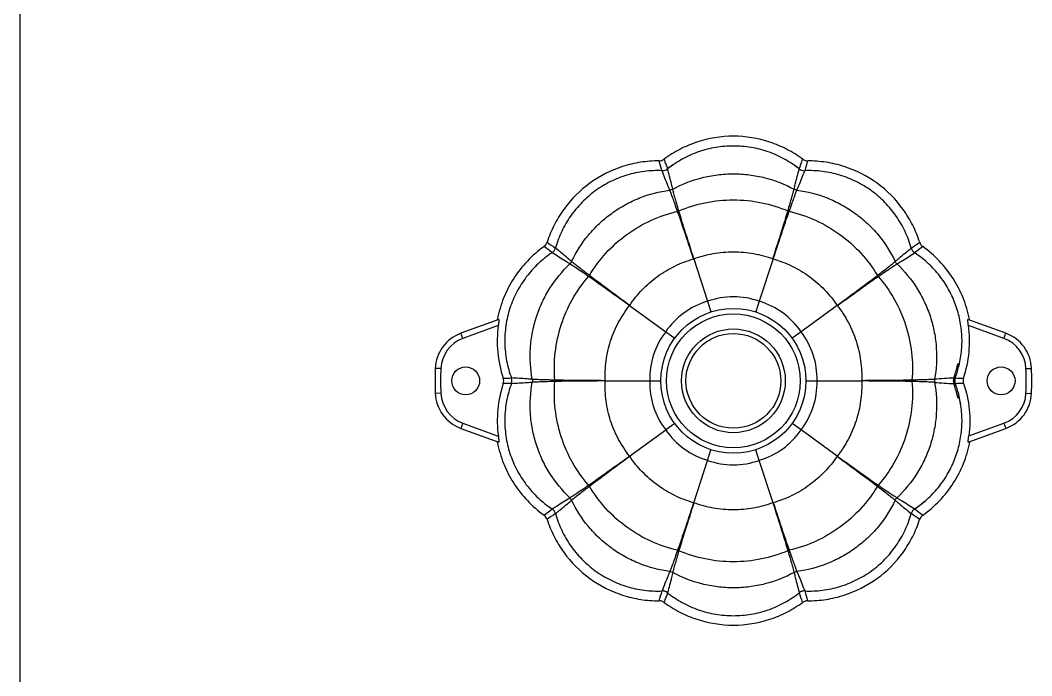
# Model space of a CAD drawing. Header units: millimetres. Extents: x 75184266 to 76346726, y -35850126 to -33679385.
# Drawn here: x 75293916 to 75328155, y -35590268 to -35568069 of the extents above; entities that cross this region are included whole.
import ezdxf

# ---------------------------------------------------------------- set-up
doc = ezdxf.new("R2010")
doc.units = ezdxf.units.MM
doc.header["$LTSCALE"] = 50
doc.header["$MEASUREMENT"] = 0
doc.linetypes.add('CEN', pattern=[62, 60, -1, 0, -1])
doc.layers.get('0').update_dxf_attribs({"linetype": 'CONTINUOUS'})
for name, color, linetype in [('02___PRT_ALL_AXES', 7, 'CONTINUOUS'), ('06___PRT_ALL_SURFS', 7, 'CONTINUOUS'), ('2', 2, 'CONTINUOUS'), ('PARKING', 7, 'CONTINUOUS')]:
    doc.layers.add(name, color=color, linetype=linetype)

# ---------------------------------------------------------------- blocks, each defined once
blk = doc.blocks.new('유도센서')
at = {"color": 9, "linetype": 'Continuous'}
for p, q in [((642756, 95259.46), (642756, 95259.46)), ((642781.58, 95259.46), (642781.57, 95259.46)), ((642736.89, 95245.58), (642736.9, 95245.57)), ((642800.68, 95245.58), (642800.68, 95245.57)), ((642736.29, 95244.75), (642736.3, 95244.75)), ((642761.68, 95243.65), (642761.65, 95243.64)), ((642761.7, 95243.66), (642761.68, 95243.65)), ((642761.68, 95243.65), (642764.15, 95236.04)), ((642775.89, 95243.63), (642773.42, 95236.04)), ((642775.89, 95243.63), (642775.87, 95243.66)), ((642775.92, 95243.64), (642775.89, 95243.63)), ((642801.28, 95244.75), (642801.28, 95244.75)), ((642750.18, 95235.29), (642750.16, 95235.27)), ((642750.19, 95235.31), (642750.18, 95235.29)), ((642750.18, 95235.29), (642756.65, 95230.59)), ((642787.39, 95235.29), (642780.92, 95230.59)), ((642787.39, 95235.29), (642787.38, 95235.31)), ((642787.41, 95235.27), (642787.39, 95235.29)), ((642726.64, 95231.67), (642720.28, 95229.36)), ((642817.3, 95229.36), (642810.94, 95231.67)), ((642720.28, 95229.36), (642719.93, 95230.3)), ((642817.3, 95229.36), (642817.64, 95230.3)), ((642716.33, 95223.97), (642715.33, 95224.01)), ((642821.24, 95223.97), (642822.24, 95224.01)), ((642728.99, 95222.28), (642729, 95222.28)), ((642745.79, 95221.8), (642745.79, 95221.77)), ((642745.79, 95221.77), (642753.79, 95221.77)), ((642745.79, 95221.77), (642745.79, 95221.75)), ((642783.79, 95221.77), (642791.79, 95221.77)), ((642791.79, 95221.77), (642791.79, 95221.8)), ((642791.79, 95221.75), (642791.79, 95221.77)), ((642808.32, 95222.28), (642808.58, 95222.29)), ((642728.99, 95221.26), (642729, 95221.26)), ((642808.32, 95221.27), (642808.58, 95221.25)), ((642716.33, 95219.58), (642715.33, 95219.53)), ((642821.24, 95219.58), (642822.24, 95219.53)), ((642720.28, 95214.19), (642719.93, 95213.25)), ((642720.28, 95214.19), (642726.64, 95211.87)), ((642750.18, 95208.25), (642756.65, 95212.96)), ((642787.39, 95208.25), (642780.92, 95212.96)), ((642810.99, 95211.89), (642817.3, 95214.19)), ((642817.3, 95214.19), (642817.64, 95213.25)), ((642750.16, 95208.27), (642750.18, 95208.25)), ((642750.18, 95208.25), (642750.19, 95208.23)), ((642761.68, 95199.9), (642764.15, 95207.51)), ((642775.89, 95199.9), (642773.42, 95207.51)), ((642787.38, 95208.23), (642787.39, 95208.25)), ((642787.39, 95208.25), (642787.41, 95208.27)), ((642761.65, 95199.91), (642761.68, 95199.9)), ((642761.68, 95199.9), (642761.7, 95199.89)), ((642775.87, 95199.89), (642775.89, 95199.9)), ((642775.89, 95199.9), (642775.92, 95199.91)), ((642736.29, 95198.79), (642736.3, 95198.8)), ((642736.89, 95197.97), (642736.9, 95197.97)), ((642800.68, 95197.96), (642800.68, 95197.97)), ((642756, 95184.08), (642756.01, 95184.09)), ((642756.97, 95183.77), (642756.98, 95183.77)), ((642780.6, 95183.77), (642780.6, 95183.77)), ((642781.57, 95184.08), (642781.57, 95184.09))]:
    blk.add_line(p, q, dxfattribs=at)
at = {"color": 7, "linetype": 'Continuous'}
for p, q in [((642726.73, 95232.77), (642719.93, 95230.3)), ((642817.64, 95230.3), (642810.84, 95232.77)), ((642809.06, 95224.73), (642809.02, 95224.63)), ((642809.05, 95224.78), (642809.09, 95224.84)), ((642809.1, 95224.77), (642809.05, 95224.77)), ((642809.12, 95224.87), (642809.34, 95224.87)), ((642809.3, 95224.77), (642809.12, 95224.77)), ((642809.31, 95224.84), (642809.32, 95224.88)), ((642809.05, 95218.77), (642809, 95218.92)), ((642809.05, 95218.77), (642809.32, 95218.77)), ((642809.34, 95218.67), (642809.12, 95218.67)), ((642809.34, 95218.67), (642809.33, 95218.71)), ((642719.93, 95213.25), (642726.73, 95210.77)), ((642810.9, 95210.8), (642817.64, 95213.25))]:
    blk.add_line(p, q, dxfattribs=at)
for centre, radius, start, end in [((642755.47, 95262.71), 1.49, 269.6724, 306.7648), ((642782.1, 95262.71), 1.49, 233.2352, 270.3276), ((642756.06, 95260.95), 1.49, 267.5891, 308.4109), ((642756.05, 95260.95), 1.49, 268.0328, 308.4189), ((642768.77, 95244.91), 18.98, 124.5728, 128.4085), ((642768.8, 95244.91), 18.98, 51.5917, 55.5762), ((642781.52, 95260.95), 1.49, 231.5811, 271.9672), ((642781.52, 95260.95), 1.49, 231.5891, 272.4109), ((642733.96, 95247.07), 1.49, 305.6359, 342.3641), ((642735.46, 95245.98), 1.49, 303.5891, 344.4109), ((642735.46, 95245.99), 1.49, 304.014, 343.986), ((642802.11, 95245.98), 1.49, 195.5891, 236.4109), ((642802.11, 95245.99), 1.49, 196.014, 235.986), ((642803.61, 95247.07), 1.49, 197.6359, 234.3641), ((642747.1, 95228.83), 21.01, 169.024, 169.4908), ((642790.48, 95228.83), 21.01, 10.5092, 10.976), ((642747.01, 95228.84), 20.57, 172.0826, 198.6849), ((642790.56, 95228.84), 20.57, 341.3535, 7.9121), ((642722.33, 95223.72), 7, 110, 177.6015), ((642815.25, 95223.72), 7, 2.3985, 70), ((642768.79, 95221.77), 53.5, 177.6015, 182.3985), ((642790.32, 95228.74), 19.1, 340.2326, 346.4847), ((642790.34, 95228.75), 19.1, 340.2026, 346.4548), ((642790.53, 95228.84), 19.2, 340.0457, 346.0383), ((642790.46, 95228.86), 19.28, 346.0343, 347.7551), ((642790.45, 95228.86), 19.28, 347.755, 347.9686), ((642768.79, 95221.77), 53.5, 357.6015, 2.3985), ((642726.11, 95221.77), 1.49, 341.3339, 18.6661), ((642727.59, 95221.77), 1.49, 339.5891, 20.4109), ((642727.59, 95221.77), 1.49, 340.014, 19.986), ((642809.7, 95221.77), 1.49, 160.2126, 199.7874), ((642809.72, 95221.77), 1.49, 160.1852, 199.8148), ((642809.98, 95221.78), 1.49, 160.0355, 200.4161), ((642811.47, 95221.78), 1.49, 161.3671, 199.0727), ((642747.02, 95214.7), 20.57, 161.3202, 187.912), ((642790.32, 95214.81), 19.1, 13.5153, 19.7674), ((642790.34, 95214.8), 19.1, 13.5452, 19.7974), ((642790.76, 95214.63), 19.02, 14.356, 20.4043), ((642722.33, 95219.83), 7, 182.3985, 250), ((642790.69, 95214.61), 19.09, 12.5993, 14.3588), ((642790.68, 95214.61), 19.1, 12.398, 12.5994), ((642790.69, 95214.61), 19.09, 8.8375, 12.2932), ((642815.25, 95219.83), 7, 290, 357.6015), ((642747.1, 95214.71), 21.01, 190.5092, 190.976), ((642790.7, 95214.64), 20.82, 349.1983, 349.6667), ((642790.75, 95214.65), 19.03, 303.5976, 310.4675), ((642735.46, 95197.56), 1.49, 15.5891, 56.4109), ((642735.46, 95197.56), 1.49, 16.014, 55.986), ((642802.11, 95197.55), 1.49, 123.5811, 163.9672), ((642802.11, 95197.56), 1.49, 123.5891, 164.4109), ((642733.96, 95196.47), 1.49, 17.6359, 54.3641), ((642803.61, 95196.46), 1.49, 125.2352, 162.3276), ((642756.06, 95182.6), 1.49, 51.5891, 92.4109), ((642756.06, 95182.59), 1.49, 52.014, 91.986), ((642781.52, 95182.6), 1.49, 87.5891, 128.4109), ((642781.52, 95182.59), 1.49, 88.014, 127.986), ((642755.48, 95180.83), 1.49, 53.6359, 90.3641), ((642782.09, 95180.83), 1.49, 89.6359, 126.3641)]:
    blk.add_arc(centre, radius, start, end, dxfattribs=at)
at = {"color": 9, "linetype": 'Continuous'}
for centre, radius, start, end in [((643241.27, 95432.13), 514.04, 199.3852, 199.5903), ((642296.31, 95432.13), 514.04, 340.4097, 340.6148), ((642220.14, 95096.92), 559.97, 16.8739, 17.0618), ((643317.43, 95096.92), 559.97, 162.9382, 163.1261), ((642758.39, 95253.76), 1.63, 283.6915, 292.3085), ((642779.18, 95253.76), 1.63, 247.6915, 256.3085), ((642406.03, 94811.84), 544.5, 52.6601, 52.853), ((643046.55, 95693.45), 544.5, 235.147, 235.3399), ((642491.02, 95693.45), 544.5, 304.6601, 304.853), ((643131.55, 94811.84), 544.5, 127.147, 127.3399), ((642741.58, 95241.54), 1.63, 319.6915, 328.3085), ((642796, 95241.54), 1.63, 211.6915, 220.3085), ((642722.33, 95223.72), 6, 110, 177.6015), ((642815.25, 95223.72), 6, 2.3985, 70), ((642768.79, 95221.77), 52.5, 177.6015, 182.3985), ((642768.79, 95221.77), 52.5, 357.6015, 2.3985), ((642716.58, 95752.09), 529.95, 271.1834, 271.3419), ((642735.15, 95221.77), 1.63, 355.6915, 4.3085), ((642802.42, 95221.77), 1.63, 175.6915, 184.3085), ((642816.55, 95070.25), 152.25, 93.1062, 94.4116), ((642819.31, 95767.09), 544.91, 268.8714, 269.0264), ((642716.58, 94691.46), 529.95, 88.6581, 88.8166), ((642816.55, 95373.3), 152.25, 265.5884, 266.8938), ((642822.48, 94721.28), 500.17, 91.4237, 91.5925), ((642722.33, 95219.83), 6, 182.3985, 250), ((642815.25, 95219.83), 6, 290, 357.6015), ((642741.58, 95202), 1.63, 31.6915, 40.3085), ((642796, 95202), 1.63, 139.6915, 148.3085), ((642406.03, 95631.7), 544.5, 307.147, 307.3399), ((643114.86, 95606.12), 514.04, 232.4097, 232.6148), ((643046.55, 94750.09), 544.5, 124.6601, 124.853), ((642480.51, 94738.56), 559.97, 54.9382, 55.1261), ((642758.39, 95189.79), 1.63, 67.6915, 76.3085), ((642779.18, 95189.79), 1.63, 103.6915, 112.3085), ((642234.36, 95340.19), 544.5, 343.147, 343.3399), ((643270.75, 95003.44), 544.5, 160.6601, 160.853), ((642266.82, 95003.44), 544.5, 19.147, 19.3399), ((643303.22, 95340.19), 544.5, 196.6601, 196.853)]:
    blk.add_arc(centre, radius, start, end, dxfattribs=at)
at = {"color": 7, "linetype": 'Continuous'}
for points, knots in [([(642781.21, 95261.52), (642780.32, 95262.18), (642778.43, 95263.37), (642774.34, 95265.1), (642768.79, 95266.01), (642763.23, 95265.1), (642759.14, 95263.37), (642757.25, 95262.18), (642756.36, 95261.52)], [0, 0, 0, 0, 0.125204, 0.250399, 0.5, 0.749601, 0.874796, 1, 1, 1, 1]), ([(642780.59, 95259.78), (642779.76, 95260.44), (642777.98, 95261.62), (642775.07, 95262.92), (642771.97, 95263.72), (642768.79, 95263.98), (642765.6, 95263.72), (642762.51, 95262.92), (642759.59, 95261.62), (642757.81, 95260.44), (642756.98, 95259.78)], [0, 0, 0, 0, 0.125004, 0.249999, 0.374999, 0.5, 0.625001, 0.750001, 0.874996, 1, 1, 1, 1]), ([(642755.46, 95261.22), (642754.36, 95261.22), (642752.14, 95261.06), (642747.83, 95260.04), (642742.82, 95257.5), (642738.86, 95253.52), (642736.56, 95249.73), (642735.72, 95247.68), (642735.39, 95246.62)], [0, 0, 0, 0, 0.125199, 0.25039, 0.5, 0.74961, 0.874801, 1, 1, 1, 1]), ([(642802.19, 95246.62), (642801.85, 95247.68), (642801.01, 95249.73), (642798.72, 95253.52), (642794.76, 95257.5), (642789.75, 95260.04), (642785.43, 95261.06), (642783.22, 95261.22), (642782.11, 95261.22)], [0, 0, 0, 0, 0.125199, 0.25039, 0.5, 0.74961, 0.874801, 1, 1, 1, 1]), ([(642755.99, 95259.46), (642754.94, 95259.51), (642752.81, 95259.42), (642749.68, 95258.75), (642746.71, 95257.58), (642743.97, 95255.92), (642741.56, 95253.83), (642739.52, 95251.37), (642737.92, 95248.6), (642737.18, 95246.61), (642736.89, 95245.58)], [0, 0, 0, 0, 0.125004, 0.249999, 0.374999, 0.5, 0.625001, 0.750001, 0.874996, 1, 1, 1, 1]), ([(642800.68, 95245.58), (642800.39, 95246.61), (642799.65, 95248.6), (642798.05, 95251.37), (642796.02, 95253.83), (642793.6, 95255.92), (642790.86, 95257.58), (642787.89, 95258.75), (642784.77, 95259.42), (642782.64, 95259.51), (642781.58, 95259.46)], [0, 0, 0, 0, 0.125004, 0.249999, 0.374999, 0.5, 0.625001, 0.750001, 0.874996, 1, 1, 1, 1]), ([(642734.83, 95245.86), (642733.76, 95245.09), (642731.76, 95243.35), (642729.3, 95240.21), (642727.48, 95236.68), (642726.73, 95234.13), (642726.48, 95232.83)], [0, 0, 0, 0, 0.250007, 0.499998, 0.749995, 1, 1, 1, 1]), ([(642811.1, 95232.83), (642810.85, 95234.13), (642810.1, 95236.68), (642808.27, 95240.21), (642805.82, 95243.35), (642803.81, 95245.09), (642802.74, 95245.86)], [0, 0, 0, 0, 0.250005, 0.500003, 0.749993, 1, 1, 1, 1]), ([(642736.28, 95244.75), (642735.4, 95244.16), (642733.73, 95242.83), (642731.59, 95240.46), (642729.88, 95237.76), (642728.64, 95234.82), (642727.91, 95231.71), (642727.71, 95228.52), (642728.05, 95225.34), (642728.62, 95223.29), (642728.99, 95222.29)], [0, 0, 0, 0, 0.125004, 0.249999, 0.374999, 0.5, 0.625001, 0.750001, 0.874996, 1, 1, 1, 1]), ([(642809.34, 95224.87), (642809.54, 95225.8), (642809.81, 95227.69), (642809.78, 95230.54), (642809.32, 95233.36), (642808.45, 95236.08), (642807.18, 95238.64), (642805.55, 95240.98), (642803.58, 95243.05), (642802.08, 95244.22), (642801.29, 95244.75)], [0, 0, 0, 0, 0.124999, 0.249994, 0.375, 0.499995, 0.625002, 0.749997, 0.874995, 1, 1, 1, 1]), ([(642726.73, 95232.77), (642726.73, 95232.77), (642726.74, 95232.77), (642726.74, 95232.76), (642726.75, 95232.75), (642726.75, 95232.72), (642726.75, 95232.68), (642726.75, 95232.63), (642726.75, 95232.58), (642726.74, 95232.51), (642726.73, 95232.4), (642726.71, 95232.26), (642726.68, 95232), (642726.66, 95231.81), (642726.64, 95231.67)], [0, 0, 0, 0, 0.008163, 0.014324, 0.022776, 0.047248, 0.082013, 0.126467, 0.179783, 0.241069, 0.309341, 0.462845, 0.633179, 1, 1, 1, 1]), ([(642810.94, 95231.67), (642810.92, 95231.81), (642810.89, 95232), (642810.86, 95232.26), (642810.84, 95232.4), (642810.83, 95232.51), (642810.83, 95232.58), (642810.82, 95232.63), (642810.82, 95232.68), (642810.82, 95232.72), (642810.83, 95232.75), (642810.83, 95232.76), (642810.83, 95232.77), (642810.84, 95232.77), (642810.84, 95232.77)], [0, 0, 0, 0, 0.366895, 0.537283, 0.690774, 0.759041, 0.820319, 0.873612, 0.918029, 0.952772, 0.977237, 0.985683, 0.991838, 1, 1, 1, 1]), ([(642808.9, 95224.27), (642808.92, 95224.37), (642808.97, 95224.54), (642809.02, 95224.71), (642809.05, 95224.78)], [0, 0, 0, 0, 0.563123, 1, 1, 1, 1]), ([(642809.02, 95224.63), (642809.01, 95224.6), (642808.97, 95224.48), (642808.94, 95224.37), (642808.91, 95224.27)], [0, 0, 0, 0, 0.217092, 1, 1, 1, 1]), ([(642809.1, 95224.77), (642809.09, 95224.77), (642809.08, 95224.76), (642809.07, 95224.74), (642809.06, 95224.73)], [0, 0, 0, 0, 0.3551, 1, 1, 1, 1]), ([(642809.09, 95224.84), (642809.09, 95224.85), (642809.1, 95224.86), (642809.12, 95224.87), (642809.12, 95224.87)], [0, 0, 0, 0, 0.624407, 1, 1, 1, 1]), ([(642728.99, 95221.25), (642728.62, 95220.26), (642728.05, 95218.21), (642727.71, 95215.03), (642727.91, 95211.84), (642728.64, 95208.73), (642729.88, 95205.78), (642731.59, 95203.08), (642733.73, 95200.71), (642735.4, 95199.39), (642736.28, 95198.8)], [0, 0, 0, 0, 0.125004, 0.249999, 0.374999, 0.5, 0.625001, 0.750001, 0.874996, 1, 1, 1, 1]), ([(642810.06, 95221.3), (642810.57, 95219.8), (642811.09, 95217.44), (642811.22, 95214.27), (642811.1, 95212.68), (642810.99, 95211.89)], [0, 0, 0, 0, 0.499579, 0.749787, 1, 1, 1, 1]), ([(642801.29, 95198.8), (642802.08, 95199.32), (642803.58, 95200.5), (642805.55, 95202.56), (642807.18, 95204.91), (642808.45, 95207.46), (642809.32, 95210.18), (642809.78, 95213), (642809.81, 95215.86), (642809.54, 95217.75), (642809.34, 95218.67)], [0, 0, 0, 0, 0.125005, 0.250003, 0.374998, 0.500005, 0.625, 0.750006, 0.875001, 1, 1, 1, 1]), ([(642809, 95218.92), (642808.99, 95218.94), (642808.95, 95219.06), (642808.92, 95219.18), (642808.9, 95219.27)], [0, 0, 0, 0, 0.229065, 1, 1, 1, 1]), ([(642808.91, 95219.27), (642808.92, 95219.24), (642808.95, 95219.12), (642808.99, 95219), (642809.02, 95218.92)], [0, 0, 0, 0, 0.273419, 1, 1, 1, 1]), ([(642809.02, 95218.92), (642809.02, 95218.9), (642809.04, 95218.86), (642809.06, 95218.81), (642809.08, 95218.79), (642809.09, 95218.77), (642809.1, 95218.77)], [0, 0, 0, 0, 0.386011, 0.685297, 0.888495, 1, 1, 1, 1]), ([(642809.12, 95218.67), (642809.12, 95218.67), (642809.1, 95218.68), (642809.08, 95218.71), (642809.06, 95218.74), (642809.05, 95218.77)], [0, 0, 0, 0, 0.1266, 0.330471, 1, 1, 1, 1]), ([(642726.48, 95210.71), (642726.73, 95209.42), (642727.48, 95206.87), (642729.3, 95203.33), (642731.76, 95200.2), (642733.76, 95198.45), (642734.83, 95197.68)], [0, 0, 0, 0, 0.250005, 0.500002, 0.749993, 1, 1, 1, 1]), ([(642726.64, 95211.87), (642726.66, 95211.74), (642726.68, 95211.54), (642726.71, 95211.29), (642726.73, 95211.14), (642726.74, 95211.04), (642726.75, 95210.97), (642726.75, 95210.91), (642726.75, 95210.86), (642726.75, 95210.82), (642726.75, 95210.8), (642726.74, 95210.78), (642726.74, 95210.78), (642726.73, 95210.77), (642726.73, 95210.77)], [0, 0, 0, 0, 0.366895, 0.537283, 0.690774, 0.759041, 0.820319, 0.873612, 0.918029, 0.952772, 0.977237, 0.985683, 0.991838, 1, 1, 1, 1]), ([(642802.75, 95197.68), (642803.83, 95198.44), (642805.85, 95200.18), (642808.33, 95203.32), (642809.86, 95206.28), (642810.72, 95208.79), (642811.03, 95210.08), (642811.16, 95210.73)], [0, 0, 0, 0, 0.249935, 0.499852, 0.749777, 0.874894, 1, 1, 1, 1]), ([(642810.9, 95210.8), (642810.9, 95210.8), (642810.89, 95210.8), (642810.89, 95210.81), (642810.89, 95210.82), (642810.88, 95210.84), (642810.88, 95210.88), (642810.88, 95210.93), (642810.89, 95210.99), (642810.89, 95211.06), (642810.9, 95211.16), (642810.92, 95211.31), (642810.95, 95211.56), (642810.97, 95211.76), (642810.99, 95211.89)], [0, 0, 0, 0, 0.00817, 0.014333, 0.022782, 0.047232, 0.081957, 0.126362, 0.179628, 0.240868, 0.309106, 0.462587, 0.632962, 1, 1, 1, 1]), ([(642735.39, 95196.92), (642735.72, 95195.87), (642736.56, 95193.81), (642738.86, 95190.02), (642742.82, 95186.04), (642747.83, 95183.5), (642752.15, 95182.48), (642754.37, 95182.32), (642755.48, 95182.33)], [0, 0, 0, 0, 0.125199, 0.250391, 0.5, 0.749609, 0.874801, 1, 1, 1, 1]), ([(642736.89, 95197.96), (642737.18, 95196.94), (642737.92, 95194.94), (642739.52, 95192.17), (642741.56, 95189.71), (642743.97, 95187.62), (642746.71, 95185.97), (642749.68, 95184.79), (642752.81, 95184.13), (642754.94, 95184.04), (642755.99, 95184.08)], [0, 0, 0, 0, 0.125004, 0.249999, 0.374999, 0.5, 0.625001, 0.750001, 0.874996, 1, 1, 1, 1]), ([(642781.58, 95184.08), (642782.64, 95184.04), (642784.77, 95184.13), (642787.89, 95184.79), (642790.86, 95185.97), (642793.6, 95187.62), (642796.02, 95189.71), (642798.05, 95192.17), (642799.65, 95194.94), (642800.39, 95196.94), (642800.68, 95197.96)], [0, 0, 0, 0, 0.125004, 0.249999, 0.374999, 0.5, 0.625001, 0.750001, 0.874996, 1, 1, 1, 1]), ([(642782.1, 95182.33), (642783.2, 95182.32), (642785.42, 95182.48), (642789.73, 95183.5), (642794.74, 95186.03), (642798.71, 95190.01), (642801.01, 95193.8), (642801.85, 95195.86), (642802.18, 95196.91)], [0, 0, 0, 0, 0.125199, 0.25039, 0.5, 0.74961, 0.874801, 1, 1, 1, 1]), ([(642756.98, 95183.76), (642757.81, 95183.1), (642759.59, 95181.92), (642762.51, 95180.62), (642765.6, 95179.83), (642768.79, 95179.56), (642771.97, 95179.83), (642775.07, 95180.62), (642777.98, 95181.92), (642779.76, 95183.1), (642780.59, 95183.76)], [0, 0, 0, 0, 0.125004, 0.249999, 0.374999, 0.5, 0.625001, 0.750001, 0.874996, 1, 1, 1, 1]), ([(642756.37, 95182.04), (642757.26, 95181.38), (642759.15, 95180.21), (642763.24, 95178.49), (642768.79, 95177.6), (642774.33, 95178.49), (642778.42, 95180.21), (642780.31, 95181.38), (642781.2, 95182.04)], [0, 0, 0, 0, 0.125199, 0.250391, 0.5, 0.749609, 0.874801, 1, 1, 1, 1])]:
    blk.add_open_spline(points, degree=3, knots=knots, dxfattribs=at)
at = {"color": 9, "linetype": 'Continuous'}
for points, knots in [([(642757.91, 95256.15), (642757.84, 95256.45), (642757.54, 95257.66), (642757.22, 95258.88), (642756.98, 95259.78)], [0, 0, 0, 0, 0.248801, 1, 1, 1, 1]), ([(642779.67, 95256.15), (642779.74, 95256.45), (642780.03, 95257.66), (642780.35, 95258.88), (642780.59, 95259.78)], [0, 0, 0, 0, 0.248801, 1, 1, 1, 1]), ([(642757.38, 95255.98), (642757.26, 95256.26), (642756.79, 95257.42), (642756.33, 95258.59), (642755.99, 95259.46)], [0, 0, 0, 0, 0.248801, 1, 1, 1, 1]), ([(642757.91, 95256.15), (642759.55, 95257.04), (642762.21, 95258.08), (642765.92, 95258.78), (642768.79, 95258.96), (642771.65, 95258.78), (642775.37, 95258.08), (642778.03, 95257.04), (642779.67, 95256.15)], [0, 0, 0, 0, 0.247387, 0.373396, 0.5, 0.626604, 0.752613, 1, 1, 1, 1]), ([(642780.19, 95255.98), (642780.31, 95256.26), (642780.78, 95257.42), (642781.24, 95258.59), (642781.58, 95259.46)], [0, 0, 0, 0, 0.248801, 1, 1, 1, 1]), ([(642759.01, 95252.25), (642758.88, 95252.69), (642758.64, 95253.5), (642758.32, 95254.59), (642758.09, 95255.45), (642757.96, 95255.94), (642757.91, 95256.15)], [0, 0, 0, 0, 0.340812, 0.621737, 0.841766, 1, 1, 1, 1]), ([(642778.56, 95252.25), (642778.69, 95252.69), (642778.93, 95253.5), (642779.25, 95254.59), (642779.49, 95255.45), (642779.62, 95255.94), (642779.67, 95256.15)], [0, 0, 0, 0, 0.340812, 0.621737, 0.841766, 1, 1, 1, 1]), ([(642739.78, 95243.19), (642740.58, 95244.88), (642742.12, 95247.28), (642744.72, 95250.03), (642746.93, 95251.86), (642749.35, 95253.4), (642752.77, 95255.02), (642755.53, 95255.74), (642757.38, 95255.98)], [0, 0, 0, 0, 0.247387, 0.373396, 0.5, 0.626604, 0.752613, 1, 1, 1, 1]), ([(642758.78, 95252.18), (642758.63, 95252.61), (642758.35, 95253.4), (642757.96, 95254.47), (642757.65, 95255.3), (642757.46, 95255.78), (642757.38, 95255.98)], [0, 0, 0, 0, 0.340812, 0.621737, 0.841766, 1, 1, 1, 1]), ([(642759.01, 95252.25), (642760.53, 95252.9), (642763.75, 95253.9), (642768.79, 95254.4), (642773.82, 95253.9), (642777.04, 95252.9), (642778.56, 95252.25)], [0, 0, 0, 0, 0.247278, 0.5, 0.752722, 1, 1, 1, 1]), ([(642778.79, 95252.18), (642778.95, 95252.61), (642779.23, 95253.4), (642779.61, 95254.47), (642779.92, 95255.3), (642780.11, 95255.78), (642780.19, 95255.98)], [0, 0, 0, 0, 0.340812, 0.621737, 0.841766, 1, 1, 1, 1]), ([(642780.19, 95255.98), (642782.04, 95255.74), (642784.81, 95255.02), (642788.22, 95253.4), (642790.65, 95251.86), (642792.86, 95250.03), (642795.45, 95247.28), (642796.99, 95244.88), (642797.79, 95243.19)], [0, 0, 0, 0, 0.247387, 0.373396, 0.5, 0.626604, 0.752613, 1, 1, 1, 1]), ([(642742.96, 95240.69), (642743.81, 95242.1), (642745.83, 95244.8), (642749.61, 95248.17), (642753.98, 95250.72), (642757.17, 95251.81), (642758.78, 95252.18)], [0, 0, 0, 0, 0.247278, 0.5, 0.752722, 1, 1, 1, 1]), ([(642761.65, 95243.64), (642761.09, 95245.34), (642760.32, 95247.69), (642759.35, 95250.53), (642758.95, 95251.68), (642758.78, 95252.18)], [0, 0, 0, 0, 0.594827, 0.824485, 1, 1, 1, 1]), ([(642761.7, 95243.66), (642761.16, 95245.36), (642760.41, 95247.72), (642759.51, 95250.58), (642759.16, 95251.75), (642759.01, 95252.25)], [0, 0, 0, 0, 0.594827, 0.824485, 1, 1, 1, 1]), ([(642775.87, 95243.66), (642776.41, 95245.36), (642777.17, 95247.72), (642778.06, 95250.58), (642778.41, 95251.75), (642778.56, 95252.25)], [0, 0, 0, 0, 0.594827, 0.824485, 1, 1, 1, 1]), ([(642775.92, 95243.64), (642776.48, 95245.34), (642777.26, 95247.69), (642778.22, 95250.53), (642778.62, 95251.68), (642778.79, 95252.18)], [0, 0, 0, 0, 0.594827, 0.824485, 1, 1, 1, 1]), ([(642778.79, 95252.18), (642780.41, 95251.81), (642783.59, 95250.72), (642787.96, 95248.17), (642791.74, 95244.8), (642793.76, 95242.1), (642794.61, 95240.69)], [0, 0, 0, 0, 0.247278, 0.5, 0.752722, 1, 1, 1, 1]), ([(642739.78, 95243.19), (642739.54, 95243.39), (642738.59, 95244.2), (642737.62, 95244.99), (642736.89, 95245.58)], [0, 0, 0, 0, 0.248801, 1, 1, 1, 1]), ([(642797.79, 95243.19), (642798.03, 95243.39), (642798.98, 95244.2), (642799.95, 95244.99), (642800.68, 95245.58)], [0, 0, 0, 0, 0.248801, 1, 1, 1, 1]), ([(642739.46, 95242.74), (642739.19, 95242.9), (642738.13, 95243.56), (642737.07, 95244.23), (642736.28, 95244.75)], [0, 0, 0, 0, 0.248801, 1, 1, 1, 1]), ([(642750.19, 95235.31), (642750.86, 95236.3), (642752.38, 95238.19), (642755.13, 95240.58), (642758.24, 95242.45), (642760.51, 95243.31), (642761.65, 95243.64)], [0, 0, 0, 0, 0.247948, 0.5, 0.752052, 1, 1, 1, 1]), ([(642761.7, 95243.66), (642762.82, 95244.07), (642765.16, 95244.7), (642768.79, 95245.01), (642772.41, 95244.7), (642774.75, 95244.07), (642775.87, 95243.66)], [0, 0, 0, 0, 0.247948, 0.5, 0.752052, 1, 1, 1, 1]), ([(642775.92, 95243.64), (642777.07, 95243.31), (642779.33, 95242.45), (642782.45, 95240.58), (642785.19, 95238.19), (642786.71, 95236.3), (642787.38, 95235.31)], [0, 0, 0, 0, 0.247948, 0.5, 0.752052, 1, 1, 1, 1]), ([(642798.12, 95242.74), (642798.38, 95242.9), (642799.45, 95243.56), (642800.5, 95244.23), (642801.29, 95244.75)], [0, 0, 0, 0, 0.248801, 1, 1, 1, 1]), ([(642732.73, 95222.05), (642732.39, 95223.88), (642732.22, 95226.74), (642732.7, 95230.48), (642733.42, 95233.26), (642734.47, 95235.93), (642736.29, 95239.25), (642738.1, 95241.46), (642739.46, 95242.74)], [0, 0, 0, 0, 0.247387, 0.373396, 0.5, 0.626604, 0.752613, 1, 1, 1, 1]), ([(642742.82, 95240.49), (642742.44, 95240.75), (642741.75, 95241.23), (642740.81, 95241.86), (642740.07, 95242.36), (642739.64, 95242.63), (642739.46, 95242.74)], [0, 0, 0, 0, 0.340812, 0.621737, 0.841766, 1, 1, 1, 1]), ([(642742.96, 95240.69), (642742.6, 95240.97), (642741.93, 95241.48), (642741.03, 95242.17), (642740.34, 95242.72), (642739.94, 95243.05), (642739.78, 95243.19)], [0, 0, 0, 0, 0.340812, 0.621737, 0.841766, 1, 1, 1, 1]), ([(642794.61, 95240.69), (642794.98, 95240.97), (642795.64, 95241.48), (642796.54, 95242.17), (642797.24, 95242.72), (642797.63, 95243.05), (642797.79, 95243.19)], [0, 0, 0, 0, 0.340812, 0.621737, 0.841766, 1, 1, 1, 1]), ([(642794.76, 95240.49), (642795.13, 95240.75), (642795.82, 95241.23), (642796.76, 95241.86), (642797.51, 95242.36), (642797.93, 95242.63), (642798.12, 95242.74)], [0, 0, 0, 0, 0.340812, 0.621737, 0.841766, 1, 1, 1, 1]), ([(642798.12, 95242.74), (642799.48, 95241.46), (642801.29, 95239.25), (642803.1, 95235.93), (642804.16, 95233.26), (642804.87, 95230.48), (642805.35, 95226.74), (642805.19, 95223.88), (642804.84, 95222.05)], [0, 0, 0, 0, 0.247387, 0.373396, 0.5, 0.626604, 0.752613, 1, 1, 1, 1]), ([(642736.78, 95221.89), (642736.63, 95223.54), (642736.68, 95226.91), (642737.76, 95231.85), (642739.79, 95236.49), (642741.73, 95239.24), (642742.82, 95240.49)], [0, 0, 0, 0, 0.247278, 0.5, 0.752722, 1, 1, 1, 1]), ([(642750.16, 95235.27), (642748.71, 95236.31), (642746.7, 95237.76), (642744.25, 95239.49), (642743.25, 95240.19), (642742.82, 95240.49)], [0, 0, 0, 0, 0.594827, 0.824485, 1, 1, 1, 1]), ([(642750.19, 95235.31), (642748.75, 95236.37), (642746.76, 95237.84), (642744.35, 95239.63), (642743.38, 95240.37), (642742.96, 95240.69)], [0, 0, 0, 0, 0.594827, 0.824485, 1, 1, 1, 1]), ([(642787.38, 95235.31), (642788.82, 95236.37), (642790.82, 95237.84), (642793.22, 95239.63), (642794.19, 95240.37), (642794.61, 95240.69)], [0, 0, 0, 0, 0.594827, 0.824485, 1, 1, 1, 1]), ([(642787.41, 95235.27), (642788.86, 95236.31), (642790.87, 95237.76), (642793.32, 95239.49), (642794.32, 95240.19), (642794.76, 95240.49)], [0, 0, 0, 0, 0.594827, 0.824485, 1, 1, 1, 1]), ([(642794.76, 95240.49), (642795.84, 95239.24), (642797.78, 95236.49), (642799.82, 95231.85), (642800.9, 95226.91), (642800.94, 95223.54), (642800.8, 95221.89)], [0, 0, 0, 0, 0.247278, 0.5, 0.752722, 1, 1, 1, 1]), ([(642745.79, 95221.8), (642745.74, 95222.99), (642745.87, 95225.41), (642746.68, 95228.95), (642748.1, 95232.3), (642749.43, 95234.33), (642750.16, 95235.27)], [0, 0, 0, 0, 0.247948, 0.5, 0.752052, 1, 1, 1, 1]), ([(642787.41, 95235.27), (642788.15, 95234.33), (642789.47, 95232.3), (642790.89, 95228.95), (642791.71, 95225.41), (642791.83, 95222.99), (642791.79, 95221.8)], [0, 0, 0, 0, 0.247948, 0.5, 0.752052, 1, 1, 1, 1]), ([(642732.73, 95222.05), (642732.42, 95222.07), (642731.18, 95222.17), (642729.93, 95222.24), (642728.99, 95222.29)], [0, 0, 0, 0, 0.248801, 1, 1, 1, 1]), ([(642736.78, 95221.89), (642736.32, 95221.91), (642735.48, 95221.93), (642734.34, 95221.96), (642733.45, 95222), (642732.95, 95222.03), (642732.73, 95222.05)], [0, 0, 0, 0, 0.340812, 0.621737, 0.841766, 1, 1, 1, 1]), ([(642736.78, 95221.65), (642736.32, 95221.64), (642735.48, 95221.62), (642734.34, 95221.58), (642733.45, 95221.54), (642732.95, 95221.51), (642732.73, 95221.5)], [0, 0, 0, 0, 0.340812, 0.621737, 0.841766, 1, 1, 1, 1]), ([(642742.82, 95203.06), (642741.73, 95204.3), (642739.79, 95207.05), (642737.76, 95211.69), (642736.68, 95216.64), (642736.63, 95220), (642736.78, 95221.65)], [0, 0, 0, 0, 0.247278, 0.5, 0.752722, 1, 1, 1, 1]), ([(642745.79, 95221.8), (642744, 95221.81), (642741.52, 95221.82), (642738.52, 95221.86), (642737.3, 95221.88), (642736.78, 95221.89)], [0, 0, 0, 0, 0.594827, 0.824485, 1, 1, 1, 1]), ([(642745.79, 95221.75), (642744, 95221.74), (642741.52, 95221.72), (642738.52, 95221.69), (642737.3, 95221.66), (642736.78, 95221.65)], [0, 0, 0, 0, 0.594827, 0.824485, 1, 1, 1, 1]), ([(642750.16, 95208.27), (642749.43, 95209.21), (642748.1, 95211.24), (642746.68, 95214.59), (642745.87, 95218.14), (642745.74, 95220.55), (642745.79, 95221.75)], [0, 0, 0, 0, 0.247948, 0.5, 0.752052, 1, 1, 1, 1]), ([(642791.79, 95221.75), (642791.83, 95220.55), (642791.71, 95218.14), (642790.89, 95214.59), (642789.47, 95211.24), (642788.15, 95209.21), (642787.41, 95208.27)], [0, 0, 0, 0, 0.247948, 0.5, 0.752052, 1, 1, 1, 1]), ([(642800.8, 95221.89), (642800.27, 95221.88), (642799.05, 95221.86), (642796.05, 95221.82), (642793.57, 95221.81), (642791.79, 95221.8)], [0, 0, 0, 0, 0.175515, 0.405173, 1, 1, 1, 1]), ([(642800.8, 95221.65), (642800.27, 95221.66), (642799.05, 95221.69), (642796.05, 95221.72), (642793.57, 95221.74), (642791.79, 95221.75)], [0, 0, 0, 0, 0.175515, 0.405173, 1, 1, 1, 1]), ([(642800.8, 95221.65), (642800.94, 95220), (642800.9, 95216.64), (642799.82, 95211.69), (642797.78, 95207.05), (642795.84, 95204.3), (642794.76, 95203.06)], [0, 0, 0, 0, 0.247278, 0.5, 0.752722, 1, 1, 1, 1]), ([(642804.84, 95222.05), (642804.63, 95222.03), (642804.12, 95222), (642803.23, 95221.96), (642802.1, 95221.93), (642801.26, 95221.91), (642800.8, 95221.89)], [0, 0, 0, 0, 0.158234, 0.378263, 0.659188, 1, 1, 1, 1]), ([(642804.84, 95221.5), (642804.63, 95221.51), (642804.12, 95221.54), (642803.23, 95221.58), (642802.1, 95221.62), (642801.26, 95221.64), (642800.8, 95221.65)], [0, 0, 0, 0, 0.158234, 0.378263, 0.659188, 1, 1, 1, 1]), ([(642732.73, 95221.5), (642732.42, 95221.47), (642731.18, 95221.38), (642729.93, 95221.3), (642728.99, 95221.25)], [0, 0, 0, 0, 0.248801, 1, 1, 1, 1]), ([(642739.46, 95200.8), (642738.1, 95202.08), (642736.29, 95204.29), (642734.47, 95207.61), (642733.42, 95210.28), (642732.7, 95213.06), (642732.22, 95216.81), (642732.39, 95219.66), (642732.73, 95221.5)], [0, 0, 0, 0, 0.247387, 0.373396, 0.5, 0.626604, 0.752613, 1, 1, 1, 1]), ([(642804.84, 95221.5), (642805.19, 95219.66), (642805.35, 95216.81), (642804.87, 95213.06), (642804.16, 95210.28), (642803.1, 95207.61), (642801.29, 95204.29), (642799.48, 95202.08), (642798.12, 95200.8)], [0, 0, 0, 0, 0.247387, 0.373396, 0.5, 0.626604, 0.752613, 1, 1, 1, 1]), ([(642742.82, 95203.06), (642743.25, 95203.35), (642744.25, 95204.05), (642746.7, 95205.79), (642748.71, 95207.23), (642750.16, 95208.27)], [0, 0, 0, 0, 0.175515, 0.405173, 1, 1, 1, 1]), ([(642742.96, 95202.86), (642743.38, 95203.18), (642744.35, 95203.91), (642746.76, 95205.71), (642748.75, 95207.17), (642750.19, 95208.23)], [0, 0, 0, 0, 0.175515, 0.405173, 1, 1, 1, 1]), ([(642761.65, 95199.91), (642760.51, 95200.23), (642758.24, 95201.1), (642755.13, 95202.97), (642752.38, 95205.36), (642750.86, 95207.24), (642750.19, 95208.23)], [0, 0, 0, 0, 0.247948, 0.5, 0.752052, 1, 1, 1, 1]), ([(642787.38, 95208.23), (642786.71, 95207.24), (642785.19, 95205.36), (642782.45, 95202.97), (642779.33, 95201.1), (642777.07, 95200.23), (642775.92, 95199.91)], [0, 0, 0, 0, 0.247948, 0.5, 0.752052, 1, 1, 1, 1]), ([(642787.38, 95208.23), (642788.82, 95207.17), (642790.82, 95205.71), (642793.22, 95203.91), (642794.19, 95203.18), (642794.61, 95202.86)], [0, 0, 0, 0, 0.594827, 0.824485, 1, 1, 1, 1]), ([(642787.41, 95208.27), (642788.86, 95207.23), (642790.87, 95205.79), (642793.32, 95204.05), (642794.32, 95203.35), (642794.76, 95203.06)], [0, 0, 0, 0, 0.594827, 0.824485, 1, 1, 1, 1]), ([(642739.46, 95200.8), (642739.64, 95200.91), (642740.07, 95201.19), (642740.81, 95201.68), (642741.75, 95202.32), (642742.44, 95202.79), (642742.82, 95203.06)], [0, 0, 0, 0, 0.158234, 0.378263, 0.659188, 1, 1, 1, 1]), ([(642739.78, 95200.36), (642739.94, 95200.5), (642740.34, 95200.82), (642741.03, 95201.37), (642741.93, 95202.07), (642742.6, 95202.58), (642742.96, 95202.86)], [0, 0, 0, 0, 0.158234, 0.378263, 0.659188, 1, 1, 1, 1]), ([(642758.78, 95191.37), (642757.17, 95191.74), (642753.98, 95192.82), (642749.61, 95195.38), (642745.83, 95198.74), (642743.81, 95201.44), (642742.96, 95202.86)], [0, 0, 0, 0, 0.247278, 0.5, 0.752722, 1, 1, 1, 1]), ([(642794.61, 95202.86), (642793.76, 95201.44), (642791.74, 95198.74), (642787.96, 95195.38), (642783.59, 95192.82), (642780.41, 95191.74), (642778.79, 95191.37)], [0, 0, 0, 0, 0.247278, 0.5, 0.752722, 1, 1, 1, 1]), ([(642794.61, 95202.86), (642794.98, 95202.58), (642795.64, 95202.07), (642796.54, 95201.37), (642797.24, 95200.82), (642797.63, 95200.5), (642797.79, 95200.36)], [0, 0, 0, 0, 0.340812, 0.621737, 0.841766, 1, 1, 1, 1]), ([(642794.76, 95203.06), (642795.13, 95202.79), (642795.82, 95202.32), (642796.76, 95201.68), (642797.51, 95201.19), (642797.93, 95200.91), (642798.12, 95200.8)], [0, 0, 0, 0, 0.340812, 0.621737, 0.841766, 1, 1, 1, 1]), ([(642736.28, 95198.8), (642736.55, 95198.97), (642737.6, 95199.65), (642738.66, 95200.31), (642739.46, 95200.8)], [0, 0, 0, 0, 0.250949, 1, 1, 1, 1]), ([(642736.89, 95197.96), (642737.14, 95198.16), (642738.11, 95198.95), (642739.07, 95199.75), (642739.78, 95200.36)], [0, 0, 0, 0, 0.250949, 1, 1, 1, 1]), ([(642757.38, 95187.57), (642755.53, 95187.81), (642752.77, 95188.53), (642749.35, 95190.15), (642746.93, 95191.69), (642744.72, 95193.51), (642742.12, 95196.26), (642740.58, 95198.67), (642739.78, 95200.36)], [0, 0, 0, 0, 0.247387, 0.373396, 0.5, 0.626604, 0.752613, 1, 1, 1, 1]), ([(642761.65, 95199.91), (642761.09, 95198.21), (642760.32, 95195.86), (642759.35, 95193.01), (642758.95, 95191.86), (642758.78, 95191.37)], [0, 0, 0, 0, 0.594827, 0.824485, 1, 1, 1, 1]), ([(642761.7, 95199.89), (642761.16, 95198.19), (642760.41, 95195.83), (642759.51, 95192.96), (642759.16, 95191.8), (642759.01, 95191.29)], [0, 0, 0, 0, 0.594827, 0.824485, 1, 1, 1, 1]), ([(642775.87, 95199.89), (642774.75, 95199.48), (642772.41, 95198.85), (642768.79, 95198.53), (642765.16, 95198.85), (642762.82, 95199.48), (642761.7, 95199.89)], [0, 0, 0, 0, 0.247948, 0.5, 0.752052, 1, 1, 1, 1]), ([(642775.87, 95199.89), (642776.41, 95198.19), (642777.17, 95195.83), (642778.06, 95192.96), (642778.41, 95191.8), (642778.56, 95191.29)], [0, 0, 0, 0, 0.594827, 0.824485, 1, 1, 1, 1]), ([(642775.92, 95199.91), (642776.48, 95198.21), (642777.26, 95195.86), (642778.22, 95193.01), (642778.62, 95191.86), (642778.79, 95191.37)], [0, 0, 0, 0, 0.594827, 0.824485, 1, 1, 1, 1]), ([(642797.79, 95200.36), (642796.99, 95198.67), (642795.45, 95196.26), (642792.86, 95193.51), (642790.65, 95191.69), (642788.22, 95190.15), (642784.81, 95188.53), (642782.04, 95187.81), (642780.19, 95187.57)], [0, 0, 0, 0, 0.247387, 0.373396, 0.5, 0.626604, 0.752613, 1, 1, 1, 1]), ([(642797.79, 95200.36), (642798.03, 95200.15), (642798.98, 95199.35), (642799.95, 95198.55), (642800.68, 95197.96)], [0, 0, 0, 0, 0.248801, 1, 1, 1, 1]), ([(642798.12, 95200.8), (642798.38, 95200.64), (642799.45, 95199.98), (642800.5, 95199.31), (642801.29, 95198.8)], [0, 0, 0, 0, 0.248801, 1, 1, 1, 1]), ([(642758.78, 95191.37), (642758.63, 95190.93), (642758.35, 95190.14), (642757.96, 95189.07), (642757.65, 95188.24), (642757.46, 95187.77), (642757.38, 95187.57)], [0, 0, 0, 0, 0.340812, 0.621737, 0.841766, 1, 1, 1, 1]), ([(642759.01, 95191.29), (642758.88, 95190.85), (642758.64, 95190.05), (642758.32, 95188.96), (642758.09, 95188.1), (642757.96, 95187.61), (642757.91, 95187.4)], [0, 0, 0, 0, 0.340812, 0.621737, 0.841766, 1, 1, 1, 1]), ([(642778.56, 95191.29), (642777.04, 95190.64), (642773.82, 95189.65), (642768.79, 95189.14), (642763.75, 95189.65), (642760.53, 95190.64), (642759.01, 95191.29)], [0, 0, 0, 0, 0.247278, 0.5, 0.752722, 1, 1, 1, 1]), ([(642778.56, 95191.29), (642778.69, 95190.85), (642778.93, 95190.05), (642779.25, 95188.96), (642779.49, 95188.1), (642779.62, 95187.61), (642779.67, 95187.4)], [0, 0, 0, 0, 0.340812, 0.621737, 0.841766, 1, 1, 1, 1]), ([(642778.79, 95191.37), (642778.95, 95190.93), (642779.23, 95190.14), (642779.61, 95189.07), (642779.92, 95188.24), (642780.11, 95187.77), (642780.19, 95187.57)], [0, 0, 0, 0, 0.340812, 0.621737, 0.841766, 1, 1, 1, 1]), ([(642757.38, 95187.57), (642757.26, 95187.28), (642756.79, 95186.12), (642756.33, 95184.96), (642755.99, 95184.08)], [0, 0, 0, 0, 0.248801, 1, 1, 1, 1]), ([(642757.91, 95187.4), (642757.84, 95187.1), (642757.54, 95185.88), (642757.22, 95184.67), (642756.98, 95183.76)], [0, 0, 0, 0, 0.248801, 1, 1, 1, 1]), ([(642779.67, 95187.4), (642778.03, 95186.5), (642775.37, 95185.46), (642771.65, 95184.76), (642768.79, 95184.58), (642765.92, 95184.76), (642762.21, 95185.46), (642759.55, 95186.5), (642757.91, 95187.4)], [0, 0, 0, 0, 0.247387, 0.373396, 0.5, 0.626604, 0.752613, 1, 1, 1, 1]), ([(642779.67, 95187.4), (642779.74, 95187.1), (642780.03, 95185.88), (642780.35, 95184.67), (642780.59, 95183.76)], [0, 0, 0, 0, 0.248801, 1, 1, 1, 1]), ([(642780.19, 95187.57), (642780.31, 95187.28), (642780.78, 95186.12), (642781.24, 95184.96), (642781.58, 95184.08)], [0, 0, 0, 0, 0.248801, 1, 1, 1, 1])]:
    blk.add_open_spline(points, degree=3, knots=knots, dxfattribs=at)
for points in [[(642757.91, 95256.15), (642757.75, 95256.06), (642757.57, 95256), (642757.38, 95255.98)], [(642780.19, 95255.98), (642780.01, 95256), (642779.83, 95256.06), (642779.67, 95256.15)], [(642739.78, 95243.19), (642739.7, 95243.02), (642739.59, 95242.87), (642739.46, 95242.74)], [(642798.12, 95242.74), (642797.98, 95242.87), (642797.87, 95243.02), (642797.79, 95243.19)], [(642732.73, 95222.05), (642732.77, 95221.87), (642732.77, 95221.68), (642732.73, 95221.5)], [(642804.84, 95222.05), (642804.81, 95221.87), (642804.81, 95221.68), (642804.84, 95221.5)], [(642739.78, 95200.36), (642739.7, 95200.52), (642739.59, 95200.68), (642739.46, 95200.8)], [(642797.79, 95200.36), (642797.87, 95200.52), (642797.98, 95200.68), (642798.12, 95200.8)], [(642757.38, 95187.57), (642757.57, 95187.54), (642757.75, 95187.49), (642757.91, 95187.4)], [(642779.67, 95187.4), (642779.83, 95187.49), (642780.01, 95187.54), (642780.19, 95187.57)]]:
    blk.add_open_spline(points, degree=3, dxfattribs=at)
at = {"layer": '02___PRT_ALL_AXES', "color": 7, "linetype": 'Continuous'}
for centre in [(642720.79, 95221.77), (642816.79, 95221.77)]:
    blk.add_circle(centre, 2.5, dxfattribs=at)
at = {"layer": '06___PRT_ALL_SURFS', "color": 7, "linetype": 'Continuous'}
for p, q in [((642764.15, 95236.04), (642764.77, 95234.14)), ((642773.42, 95236.04), (642772.8, 95234.14)), ((642756.65, 95230.59), (642758.27, 95229.41)), ((642780.92, 95230.59), (642779.3, 95229.41)), ((642753.79, 95221.77), (642755.79, 95221.77)), ((642781.79, 95221.77), (642783.79, 95221.77)), ((642758.27, 95214.13), (642756.65, 95212.96)), ((642780.92, 95212.96), (642779.3, 95214.13)), ((642764.15, 95207.51), (642764.77, 95209.41)), ((642773.42, 95207.51), (642772.8, 95209.41))]:
    blk.add_line(p, q, dxfattribs=at)
for radius in [13, 12, 8.5]:
    blk.add_circle((642768.79, 95221.77), radius, dxfattribs=at)
at = {"layer": '06___PRT_ALL_SURFS', "color": 9, "linetype": 'Continuous'}
blk.add_circle((642768.79, 95221.77), 9.3, dxfattribs=at)
for centre, start, end in [((642768.79, 95222.94), 70.5116, 109.4884), ((642768.1, 95222.72), 106.5116, 145.4884), ((642769.47, 95222.72), 34.5116, 73.4884), ((642767.68, 95222.13), 142.5116, 181.4884), ((642769.9, 95222.13), 358.5116, 37.4884), ((642767.68, 95221.41), 178.5116, 217.4884), ((642769.9, 95221.41), 322.5116, 1.4884), ((642768.1, 95220.83), 214.5116, 253.4884), ((642769.47, 95220.83), 286.5116, 325.4884), ((642768.79, 95220.6), 250.5116, 289.4884)]:
    blk.add_arc(centre, 13.89, start, end, dxfattribs=at)

msp = doc.modelspace()

# ---------------------------------------------------------------- linework, layer by layer
at = {"layer": 'PARKING', "color": 3}
msp.add_line((75293915.7, -35756542.3), (75293915.7, -35522254.9), dxfattribs=at)

# ---------------------------------------------------------------- block references
at = {"layer": '2', "color": 3, "linetype": 'CEN', "xscale": 188.7845468688756, "yscale": 188.7845468632877, "zscale": 188.7845468639931}
msp.add_blockref('유도센서', (-46026759, -53556679.3), dxfattribs=at)

doc.saveas('drawing.dxf')
